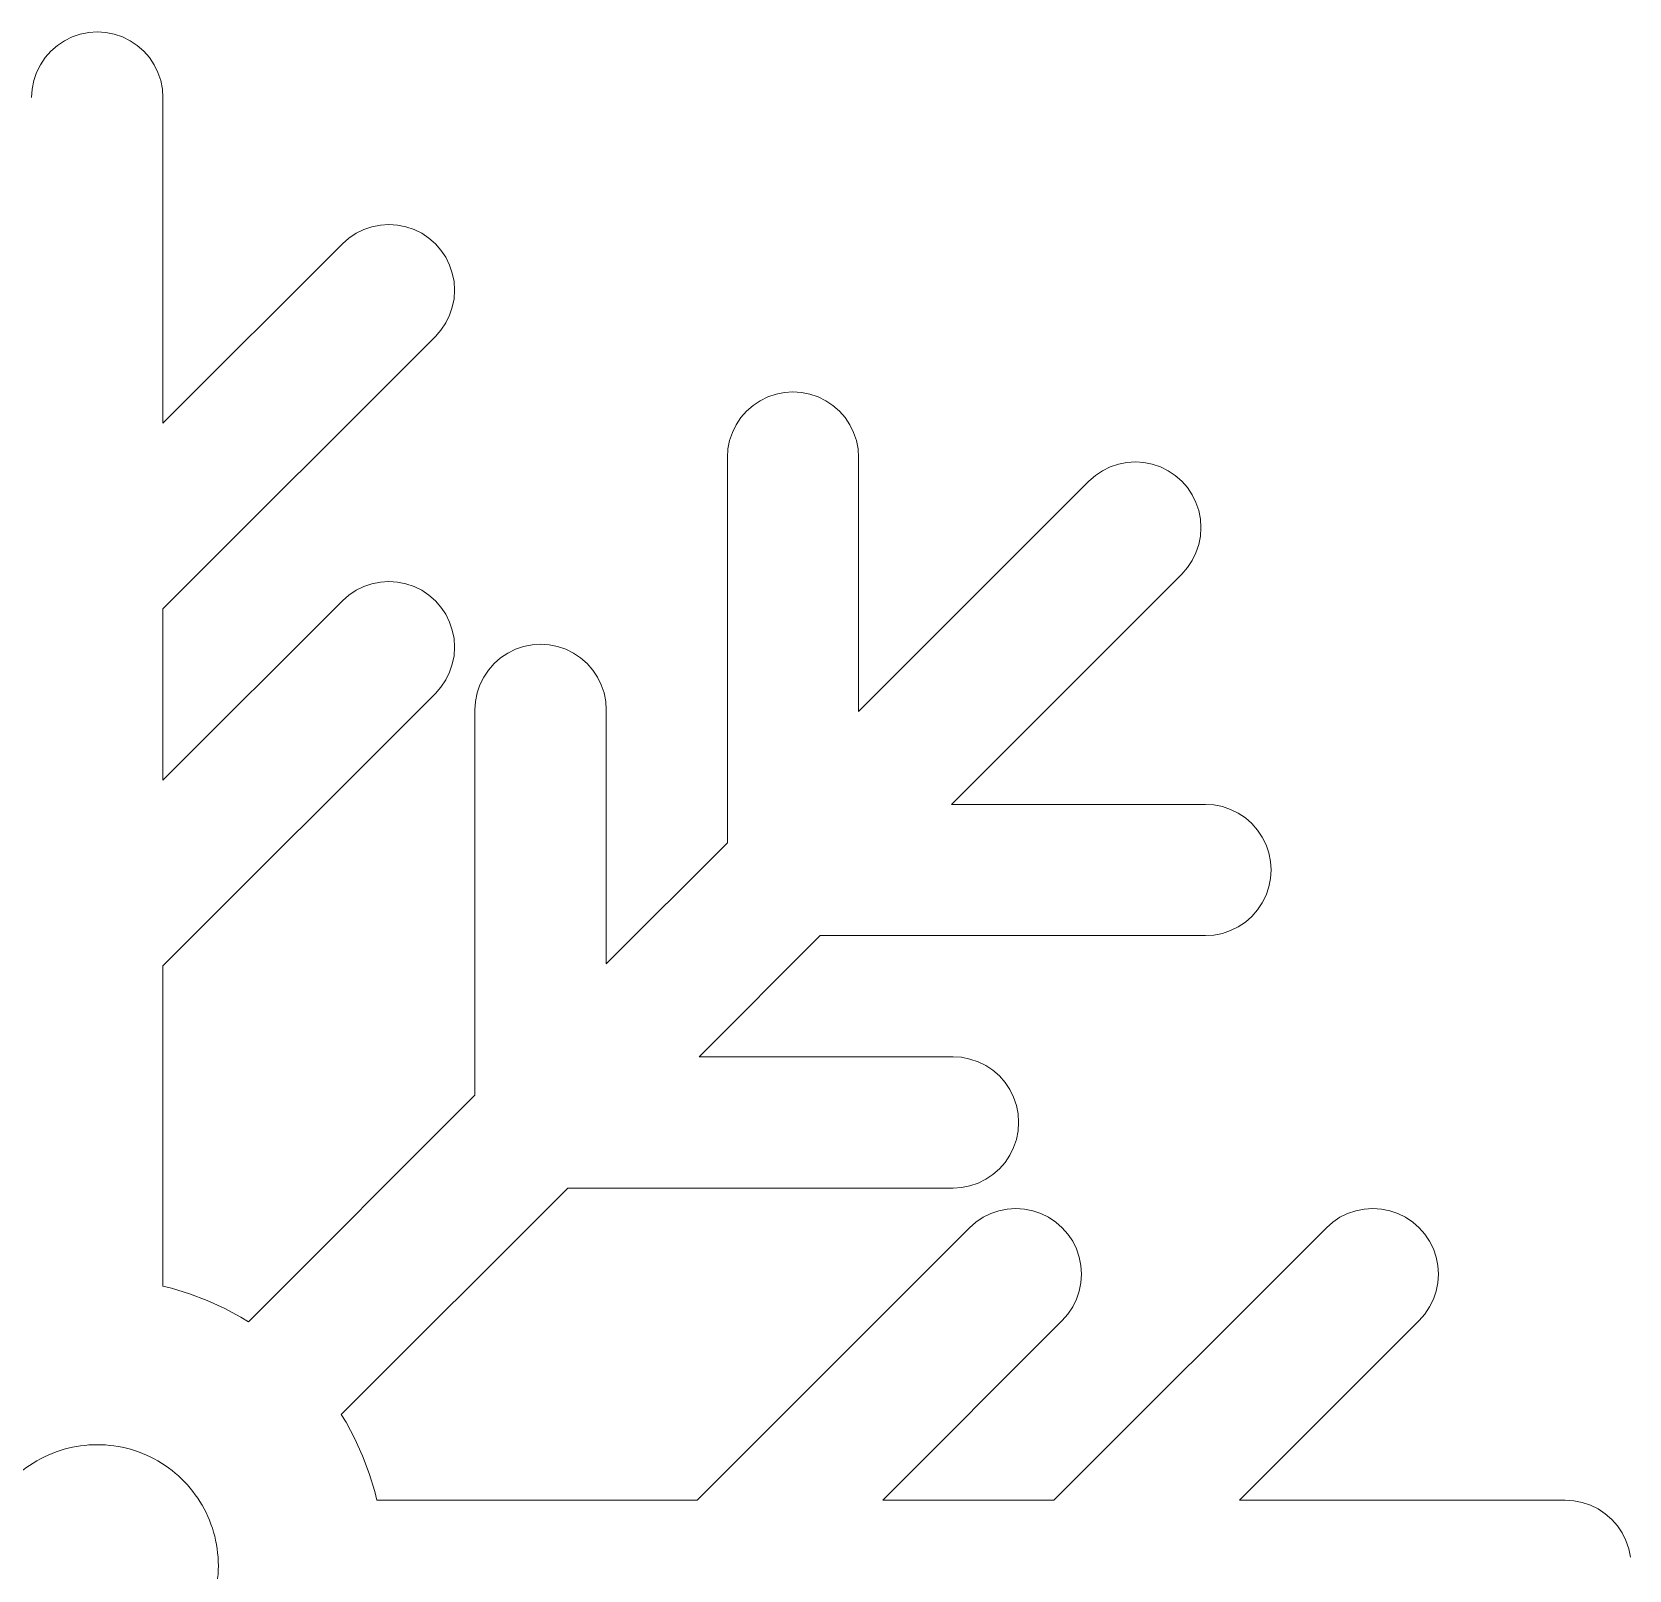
# Model space of a CAD drawing. Header units: centimetres. Extents: x -75 to 51, y -4 to 64.
# Drawn here: x -27.11 to -15.19, y 8.14 to 19.62 of the extents above; entities that cross this region are included whole.
import ezdxf

# ---------------------------------------------------------------- set-up
doc = ezdxf.new("R2010")
doc.units = ezdxf.units.CM
doc.header["$MEASUREMENT"] = 0
doc.layers.add('layer 1', color=7, linetype='Continuous')

msp = doc.modelspace()

# ---------------------------------------------------------------- linework, layer by layer
at = {"layer": 'layer 1', "color": 1, "lineweight": 20}
for points in [[(-26.86298, 19.54948), (-26.86298, 19.54948), (-26.91624, 19.51391), (-26.91624, 19.51391)], [(-26.80553, 19.57782), (-26.80553, 19.57782), (-26.86298, 19.54948), (-26.86298, 19.54948)], [(-26.74487, 19.59843), (-26.74487, 19.59843), (-26.80553, 19.57782), (-26.80553, 19.57782)], [(-26.68204, 19.61091), (-26.68204, 19.61091), (-26.74487, 19.59843), (-26.74487, 19.59843)], [(-26.61812, 19.61511), (-26.61812, 19.61511), (-26.68204, 19.61092), (-26.68204, 19.61092)], [(-26.5542, 19.61091), (-26.5542, 19.61091), (-26.61812, 19.61511), (-26.61812, 19.61511)], [(-26.49137, 19.59843), (-26.49137, 19.59843), (-26.5542, 19.61091), (-26.5542, 19.61091)], [(-26.43071, 19.57782), (-26.43071, 19.57782), (-26.49137, 19.59843), (-26.49137, 19.59843)], [(-26.37326, 19.54948), (-26.37326, 19.54948), (-26.43071, 19.57782), (-26.43071, 19.57782)], [(-26.32, 19.51391), (-26.32, 19.51391), (-26.37326, 19.54948), (-26.37326, 19.54948)], [(-27.00664, 19.42349), (-27.00664, 19.42349), (-27.04223, 19.37025), (-27.04223, 19.37025)], [(-26.9644, 19.47167), (-26.9644, 19.47167), (-27.00664, 19.42349), (-27.00664, 19.42349)], [(-26.91624, 19.51391), (-26.91624, 19.51391), (-26.9644, 19.47167), (-26.9644, 19.47167)], [(-26.27184, 19.47167), (-26.27184, 19.47167), (-26.32, 19.51391), (-26.32, 19.51391)], [(-26.2296, 19.42349), (-26.2296, 19.42349), (-26.27184, 19.47167), (-26.27184, 19.47167)], [(-26.19401, 19.37025), (-26.19401, 19.37025), (-26.2296, 19.42349), (-26.2296, 19.42349)], [(-27.07056, 19.31279), (-27.07056, 19.31279), (-27.09115, 19.25213), (-27.09115, 19.25213)], [(-27.04223, 19.37025), (-27.04223, 19.37025), (-27.07056, 19.31279), (-27.07056, 19.31279)], [(-26.16568, 19.31279), (-26.16568, 19.31279), (-26.19401, 19.37025), (-26.19401, 19.37025)], [(-26.14509, 19.25213), (-26.14509, 19.25213), (-26.16568, 19.31279), (-26.16568, 19.31279)], [(-27.10365, 19.18928), (-27.10365, 19.18928), (-27.10784, 19.12537), (-27.10784, 19.12537)], [(-27.09115, 19.25213), (-27.09115, 19.25213), (-27.10365, 19.18928), (-27.10365, 19.18928)], [(-26.13259, 19.18928), (-26.13259, 19.18928), (-26.14509, 19.25213), (-26.14509, 19.25213)], [(-26.1284, 19.12537), (-26.1284, 19.12537), (-26.13259, 19.18928), (-26.13259, 19.18928)], [(-26.1284, 16.69597), (-26.1284, 16.69597), (-26.1284, 19.12537), (-26.1284, 19.12537)], [(-24.68753, 18.11325), (-24.68753, 18.11325), (-24.7408, 18.07765), (-24.7408, 18.07765)], [(-24.63009, 18.14155), (-24.63009, 18.14155), (-24.68753, 18.11325), (-24.68753, 18.11325)], [(-24.56942, 18.16216), (-24.56942, 18.16216), (-24.63009, 18.14155), (-24.63009, 18.14155)], [(-24.5066, 18.17464), (-24.5066, 18.17464), (-24.56942, 18.16216), (-24.56942, 18.16216)], [(-24.44268, 18.17884), (-24.44268, 18.17884), (-24.5066, 18.17466), (-24.5066, 18.17466)], [(-24.37875, 18.17464), (-24.37875, 18.17464), (-24.44268, 18.17884), (-24.44268, 18.17884)], [(-24.31592, 18.16216), (-24.31592, 18.16216), (-24.37875, 18.17464), (-24.37875, 18.17464)], [(-24.25526, 18.14155), (-24.25526, 18.14155), (-24.31592, 18.16216), (-24.31592, 18.16216)], [(-24.19781, 18.11325), (-24.19781, 18.11325), (-24.25526, 18.14155), (-24.25526, 18.14155)], [(-24.14455, 18.07765), (-24.14455, 18.07765), (-24.19781, 18.11325), (-24.19781, 18.11325)], [(-24.78896, 18.03541), (-24.78896, 18.03541), (-26.1284, 16.69597), (-26.1284, 16.69597)], [(-24.7408, 18.07765), (-24.7408, 18.07765), (-24.78896, 18.03541), (-24.78896, 18.03541)], [(-24.09639, 18.03541), (-24.09639, 18.03541), (-24.14455, 18.07765), (-24.14455, 18.07765)], [(-24.05415, 17.98725), (-24.05415, 17.98725), (-24.09639, 18.03541), (-24.09639, 18.03541)], [(-24.01856, 17.93398), (-24.01856, 17.93398), (-24.05415, 17.98725), (-24.05415, 17.98725)], [(-23.99023, 17.87652), (-23.99023, 17.87652), (-24.01856, 17.93398), (-24.01856, 17.93398)], [(-23.96964, 17.81586), (-23.96964, 17.81586), (-23.99023, 17.87652), (-23.99023, 17.87652)], [(-23.95714, 17.75306), (-23.95714, 17.75306), (-23.96964, 17.81586), (-23.96964, 17.81586)], [(-23.95295, 17.68911), (-23.95295, 17.68911), (-23.95714, 17.75306), (-23.95714, 17.75306)], [(-23.95714, 17.62522), (-23.95714, 17.62522), (-23.95295, 17.68911), (-23.95295, 17.68911)], [(-23.99023, 17.50171), (-23.99023, 17.50171), (-23.96964, 17.56237), (-23.96964, 17.56237)], [(-23.96964, 17.56237), (-23.96964, 17.56237), (-23.95714, 17.62522), (-23.95714, 17.62522)], [(-24.05415, 17.39099), (-24.05415, 17.39099), (-24.01856, 17.44425), (-24.01856, 17.44425)], [(-24.01856, 17.44425), (-24.01856, 17.44425), (-23.99023, 17.50171), (-23.99023, 17.50171)], [(-26.1284, 15.31082), (-26.1284, 15.31082), (-24.09639, 17.34283), (-24.09639, 17.34283)], [(-24.09639, 17.34283), (-24.09639, 17.34283), (-24.05415, 17.39099), (-24.05415, 17.39099)], [(-21.49207, 16.92601), (-21.49207, 16.92601), (-21.55491, 16.91352), (-21.55491, 16.91352)], [(-21.42816, 16.9302), (-21.42816, 16.9302), (-21.49207, 16.92601), (-21.49207, 16.92601)], [(-21.36422, 16.92601), (-21.36422, 16.92601), (-21.42816, 16.9302), (-21.42816, 16.9302)], [(-21.30142, 16.91352), (-21.30142, 16.91352), (-21.36422, 16.92601), (-21.36422, 16.92601)], [(-21.72628, 16.82898), (-21.72628, 16.82898), (-21.77445, 16.78674), (-21.77445, 16.78674)], [(-21.67302, 16.86459), (-21.67302, 16.86459), (-21.72628, 16.82898), (-21.72628, 16.82898)], [(-21.61557, 16.89293), (-21.61557, 16.89293), (-21.67302, 16.86459), (-21.67302, 16.86459)], [(-21.55491, 16.91352), (-21.55491, 16.91352), (-21.61557, 16.89293), (-21.61557, 16.89293)], [(-21.24075, 16.89293), (-21.24075, 16.89293), (-21.30142, 16.91352), (-21.30142, 16.91352)], [(-21.1833, 16.86459), (-21.1833, 16.86459), (-21.24075, 16.89293), (-21.24075, 16.89293)], [(-21.13005, 16.82898), (-21.13005, 16.82898), (-21.1833, 16.86459), (-21.1833, 16.86459)], [(-21.08187, 16.78674), (-21.08187, 16.78674), (-21.13005, 16.82898), (-21.13005, 16.82898)], [(-21.85226, 16.68534), (-21.85226, 16.68534), (-21.8806, 16.62789), (-21.8806, 16.62789)], [(-21.8167, 16.7386), (-21.8167, 16.7386), (-21.85226, 16.68534), (-21.85226, 16.68534)], [(-21.77445, 16.78674), (-21.77445, 16.78674), (-21.8167, 16.7386), (-21.8167, 16.7386)], [(-21.03963, 16.7386), (-21.03963, 16.7386), (-21.08187, 16.78674), (-21.08187, 16.78674)], [(-21.00403, 16.68534), (-21.00403, 16.68534), (-21.03963, 16.7386), (-21.03963, 16.7386)], [(-20.97572, 16.62789), (-20.97572, 16.62789), (-21.00403, 16.68534), (-21.00403, 16.68534)], [(-21.90121, 16.56724), (-21.90121, 16.56724), (-21.91369, 16.50439), (-21.91369, 16.50439)], [(-21.8806, 16.62789), (-21.8806, 16.62789), (-21.90121, 16.56724), (-21.90121, 16.56724)], [(-20.95512, 16.56724), (-20.95512, 16.56724), (-20.97572, 16.62789), (-20.97572, 16.62789)], [(-20.94263, 16.50439), (-20.94263, 16.50439), (-20.95512, 16.56724), (-20.95512, 16.56724)], [(-21.91369, 16.50439), (-21.91369, 16.50439), (-21.91788, 16.44049), (-21.91788, 16.44049)], [(-20.93844, 16.44049), (-20.93844, 16.44049), (-20.94263, 16.50439), (-20.94263, 16.50439)], [(-21.91788, 16.44049), (-21.91788, 16.44049), (-21.91788, 13.5668), (-21.91788, 13.5668)], [(-20.93844, 14.54624), (-20.93844, 14.54624), (-20.93844, 16.44049), (-20.93844, 16.44049)], [(-19.11915, 16.3419), (-19.11915, 16.3419), (-19.17244, 16.3063), (-19.17244, 16.3063)], [(-19.0617, 16.37024), (-19.0617, 16.37024), (-19.11915, 16.3419), (-19.11915, 16.3419)], [(-19.00104, 16.39081), (-19.00104, 16.39081), (-19.0617, 16.37024), (-19.0617, 16.37024)], [(-18.93823, 16.40332), (-18.93823, 16.40332), (-19.00104, 16.39081), (-19.00104, 16.39081)], [(-18.87429, 16.40751), (-18.87429, 16.40751), (-18.93823, 16.40332), (-18.93823, 16.40332)], [(-18.81038, 16.40332), (-18.81038, 16.40332), (-18.87429, 16.40751), (-18.87429, 16.40751)], [(-18.74754, 16.39081), (-18.74754, 16.39081), (-18.81038, 16.40332), (-18.81038, 16.40332)], [(-18.68688, 16.37024), (-18.68688, 16.37024), (-18.74754, 16.39081), (-18.74754, 16.39081)], [(-18.62943, 16.3419), (-18.62943, 16.3419), (-18.68688, 16.37024), (-18.68688, 16.37024)], [(-18.57617, 16.3063), (-18.57617, 16.3063), (-18.62943, 16.3419), (-18.62943, 16.3419)], [(-19.22059, 16.26405), (-19.22059, 16.26405), (-20.93844, 14.54624), (-20.93844, 14.54624)], [(-19.17244, 16.3063), (-19.17244, 16.3063), (-19.22059, 16.26405), (-19.22059, 16.26405)], [(-18.52803, 16.26405), (-18.52803, 16.26405), (-18.57617, 16.3063), (-18.57617, 16.3063)], [(-18.48579, 16.21592), (-18.48579, 16.21592), (-18.52803, 16.26405), (-18.52803, 16.26405)], [(-18.45019, 16.16266), (-18.45019, 16.16266), (-18.48579, 16.21592), (-18.48579, 16.21592)], [(-18.42185, 16.10521), (-18.42185, 16.10521), (-18.45019, 16.16266), (-18.45019, 16.16266)], [(-18.40128, 16.04455), (-18.40128, 16.04455), (-18.42185, 16.10521), (-18.42185, 16.10521)], [(-18.38876, 15.9817), (-18.38876, 15.9817), (-18.40128, 16.04455), (-18.40128, 16.04455)], [(-18.38457, 15.91779), (-18.38457, 15.91779), (-18.38876, 15.9817), (-18.38876, 15.9817)], [(-18.40128, 15.79104), (-18.40128, 15.79104), (-18.38876, 15.85385), (-18.38876, 15.85385)], [(-18.38876, 15.85385), (-18.38876, 15.85385), (-18.38457, 15.91779), (-18.38457, 15.91779)], [(-18.45019, 15.67294), (-18.45019, 15.67294), (-18.42185, 15.73039), (-18.42185, 15.73039)], [(-18.42185, 15.73039), (-18.42185, 15.73039), (-18.40128, 15.79104), (-18.40128, 15.79104)], [(-18.52803, 15.5715), (-18.52803, 15.5715), (-18.48579, 15.61964), (-18.48579, 15.61964)], [(-18.48579, 15.61964), (-18.48579, 15.61964), (-18.45019, 15.67294), (-18.45019, 15.67294)], [(-24.56942, 15.49929), (-24.56942, 15.49929), (-24.63009, 15.47871), (-24.63009, 15.47871)], [(-24.5066, 15.51179), (-24.5066, 15.51179), (-24.56942, 15.49929), (-24.56942, 15.49929)], [(-24.44268, 15.51598), (-24.44268, 15.51598), (-24.5066, 15.51179), (-24.5066, 15.51179)], [(-24.37875, 15.51179), (-24.37875, 15.51179), (-24.44268, 15.51598), (-24.44268, 15.51598)], [(-24.31592, 15.49929), (-24.31592, 15.49929), (-24.37875, 15.51179), (-24.37875, 15.51179)], [(-24.25526, 15.47871), (-24.25526, 15.47871), (-24.31592, 15.49929), (-24.31592, 15.49929)], [(-20.24585, 13.85364), (-20.24585, 13.85364), (-18.52803, 15.5715), (-18.52803, 15.5715)], [(-24.78896, 15.37256), (-24.78896, 15.37256), (-26.1284, 14.0331), (-26.1284, 14.0331)], [(-24.7408, 15.4148), (-24.7408, 15.4148), (-24.78896, 15.37256), (-24.78896, 15.37256)], [(-24.68753, 15.45039), (-24.68753, 15.45039), (-24.7408, 15.4148), (-24.7408, 15.4148)], [(-24.63009, 15.47871), (-24.63009, 15.47871), (-24.68753, 15.45039), (-24.68753, 15.45039)], [(-24.19781, 15.45039), (-24.19781, 15.45039), (-24.25526, 15.47871), (-24.25526, 15.47871)], [(-24.14455, 15.4148), (-24.14455, 15.4148), (-24.19781, 15.45039), (-24.19781, 15.45039)], [(-24.09639, 15.37256), (-24.09639, 15.37256), (-24.14455, 15.4148), (-24.14455, 15.4148)], [(-24.05415, 15.32438), (-24.05415, 15.32438), (-24.09639, 15.37256), (-24.09639, 15.37256)], [(-26.1284, 14.0331), (-26.1284, 14.0331), (-26.1284, 15.31082), (-26.1284, 15.31082)], [(-24.01856, 15.27112), (-24.01856, 15.27112), (-24.05415, 15.32438), (-24.05415, 15.32438)], [(-23.99023, 15.21368), (-23.99023, 15.21368), (-24.01856, 15.27112), (-24.01856, 15.27112)], [(-23.96964, 15.15299), (-23.96964, 15.15299), (-23.99023, 15.21368), (-23.99023, 15.21368)], [(-23.95714, 15.09019), (-23.95714, 15.09019), (-23.96964, 15.15299), (-23.96964, 15.15299)], [(-23.95295, 15.02627), (-23.95295, 15.02627), (-23.95714, 15.09019), (-23.95714, 15.09019)], [(-23.95714, 14.96235), (-23.95714, 14.96235), (-23.95295, 15.02627), (-23.95295, 15.02627)], [(-23.43783, 15.03058), (-23.43783, 15.03058), (-23.49849, 15.01001), (-23.49849, 15.01001)], [(-23.37502, 15.04309), (-23.37502, 15.04309), (-23.43783, 15.03058), (-23.43783, 15.03058)], [(-23.31108, 15.04726), (-23.31108, 15.04726), (-23.37502, 15.04309), (-23.37502, 15.04309)], [(-23.24718, 15.04309), (-23.24718, 15.04309), (-23.31108, 15.04726), (-23.31108, 15.04726)], [(-23.18434, 15.03058), (-23.18434, 15.03058), (-23.24718, 15.04309), (-23.24718, 15.04309)], [(-23.12367, 15.01001), (-23.12367, 15.01001), (-23.18434, 15.03058), (-23.18434, 15.03058)], [(-23.99023, 14.83885), (-23.99023, 14.83885), (-23.96964, 14.89951), (-23.96964, 14.89951)], [(-23.96964, 14.89951), (-23.96964, 14.89951), (-23.95714, 14.96235), (-23.95714, 14.96235)], [(-23.65737, 14.90382), (-23.65737, 14.90382), (-23.69961, 14.85568), (-23.69961, 14.85568)], [(-23.60921, 14.94606), (-23.60921, 14.94606), (-23.65737, 14.90382), (-23.65737, 14.90382)], [(-23.55594, 14.98167), (-23.55594, 14.98167), (-23.60921, 14.94606), (-23.60921, 14.94606)], [(-23.49849, 15.01001), (-23.49849, 15.01001), (-23.55594, 14.98167), (-23.55594, 14.98167)], [(-23.06622, 14.98167), (-23.06622, 14.98167), (-23.12367, 15.01001), (-23.12367, 15.01001)], [(-23.01296, 14.94606), (-23.01296, 14.94606), (-23.06622, 14.98167), (-23.06622, 14.98167)], [(-22.96479, 14.90382), (-22.96479, 14.90382), (-23.01296, 14.94606), (-23.01296, 14.94606)], [(-22.92258, 14.85568), (-22.92258, 14.85568), (-22.96479, 14.90382), (-22.96479, 14.90382)], [(-24.05415, 14.72815), (-24.05415, 14.72815), (-24.01856, 14.7814), (-24.01856, 14.7814)], [(-24.01856, 14.7814), (-24.01856, 14.7814), (-23.99023, 14.83885), (-23.99023, 14.83885)], [(-23.7352, 14.80238), (-23.7352, 14.80238), (-23.76354, 14.74494), (-23.76354, 14.74494)], [(-23.69961, 14.85568), (-23.69961, 14.85568), (-23.7352, 14.80238), (-23.7352, 14.80238)], [(-22.88698, 14.80238), (-22.88698, 14.80238), (-22.92258, 14.85568), (-22.92258, 14.85568)], [(-22.85864, 14.74494), (-22.85864, 14.74494), (-22.88698, 14.80238), (-22.88698, 14.80238)], [(-26.1284, 12.64794), (-26.1284, 12.64794), (-24.09639, 14.67996), (-24.09639, 14.67996)], [(-24.09639, 14.67996), (-24.09639, 14.67996), (-24.05415, 14.72815), (-24.05415, 14.72815)], [(-23.78412, 14.68432), (-23.78412, 14.68432), (-23.79662, 14.62147), (-23.79662, 14.62147)], [(-23.76354, 14.74494), (-23.76354, 14.74494), (-23.78412, 14.68432), (-23.78412, 14.68432)], [(-22.83804, 14.68432), (-22.83804, 14.68432), (-22.85864, 14.74494), (-22.85864, 14.74494)], [(-22.82556, 14.62147), (-22.82556, 14.62147), (-22.83804, 14.68432), (-22.83804, 14.68432)], [(-23.79662, 14.62147), (-23.79662, 14.62147), (-23.80081, 14.55756), (-23.80081, 14.55756)], [(-23.80081, 14.55756), (-23.80081, 14.55756), (-23.80081, 11.68384), (-23.80081, 11.68384)], [(-22.82136, 14.55756), (-22.82136, 14.55756), (-22.82556, 14.62147), (-22.82556, 14.62147)], [(-22.82136, 12.66328), (-22.82136, 12.66328), (-22.82136, 14.55756), (-22.82136, 14.55756)], [(-18.3516, 13.85364), (-18.3516, 13.85364), (-20.24585, 13.85364), (-20.24585, 13.85364)], [(-18.28769, 13.84946), (-18.28769, 13.84946), (-18.3516, 13.85364), (-18.3516, 13.85364)], [(-18.22486, 13.83697), (-18.22486, 13.83697), (-18.28769, 13.84946), (-18.28769, 13.84946)], [(-18.16419, 13.81636), (-18.16419, 13.81636), (-18.22486, 13.83697), (-18.22486, 13.83697)], [(-18.10674, 13.78805), (-18.10674, 13.78805), (-18.16419, 13.81636), (-18.16419, 13.81636)], [(-18.05349, 13.75245), (-18.05349, 13.75245), (-18.10674, 13.78805), (-18.10674, 13.78805)], [(-18.00534, 13.71021), (-18.00534, 13.71021), (-18.05349, 13.75245), (-18.05349, 13.75245)], [(-17.9631, 13.66205), (-17.9631, 13.66205), (-18.00534, 13.71021), (-18.00534, 13.71021)], [(-17.9275, 13.60879), (-17.9275, 13.60879), (-17.9631, 13.66205), (-17.9631, 13.66205)], [(-17.89916, 13.55132), (-17.89916, 13.55132), (-17.9275, 13.60879), (-17.9275, 13.60879)], [(-21.91788, 13.5668), (-21.91788, 13.5668), (-22.82136, 12.66328), (-22.82136, 12.66328)], [(-17.87856, 13.49066), (-17.87856, 13.49066), (-17.89916, 13.55132), (-17.89916, 13.55132)], [(-17.86607, 13.42786), (-17.86607, 13.42786), (-17.87856, 13.49066), (-17.87856, 13.49066)], [(-17.86188, 13.36393), (-17.86188, 13.36393), (-17.86607, 13.42786), (-17.86607, 13.42786)], [(-17.86607, 13.30002), (-17.86607, 13.30002), (-17.86188, 13.36393), (-17.86188, 13.36393)], [(-17.89916, 13.17652), (-17.89916, 13.17652), (-17.87856, 13.23718), (-17.87856, 13.23718)], [(-17.87856, 13.23718), (-17.87856, 13.23718), (-17.86607, 13.30002), (-17.86607, 13.30002)], [(-17.9631, 13.06581), (-17.9631, 13.06581), (-17.9275, 13.11906), (-17.9275, 13.11906)], [(-17.9275, 13.11906), (-17.9275, 13.11906), (-17.89916, 13.17652), (-17.89916, 13.17652)], [(-18.05349, 12.9754), (-18.05349, 12.9754), (-18.00534, 13.01763), (-18.00534, 13.01763)], [(-18.00534, 13.01763), (-18.00534, 13.01763), (-17.9631, 13.06581), (-17.9631, 13.06581)], [(-22.1288, 11.97072), (-22.1288, 11.97072), (-21.22529, 12.8742), (-21.22529, 12.8742)], [(-21.22529, 12.8742), (-21.22529, 12.8742), (-18.3516, 12.8742), (-18.3516, 12.8742)], [(-18.3516, 12.8742), (-18.3516, 12.8742), (-18.28769, 12.87838), (-18.28769, 12.87838)], [(-18.28769, 12.8784), (-18.28769, 12.8784), (-18.22486, 12.89088), (-18.22486, 12.89088)], [(-18.22486, 12.89088), (-18.22486, 12.89088), (-18.16419, 12.91149), (-18.16419, 12.91149)], [(-18.16419, 12.91149), (-18.16419, 12.91149), (-18.10674, 12.93982), (-18.10674, 12.93982)], [(-18.10674, 12.93982), (-18.10674, 12.93982), (-18.05349, 12.9754), (-18.05349, 12.9754)], [(-26.1284, 10.25861), (-26.1284, 10.25861), (-26.1284, 12.64794), (-26.1284, 12.64794)], [(-20.23452, 11.97072), (-20.23452, 11.97072), (-22.1288, 11.97072), (-22.1288, 11.97072)], [(-20.17061, 11.96654), (-20.17061, 11.96654), (-20.23452, 11.97069), (-20.23452, 11.97069)], [(-20.10778, 11.95404), (-20.10778, 11.95404), (-20.17061, 11.96654), (-20.17061, 11.96654)], [(-20.04714, 11.93344), (-20.04714, 11.93344), (-20.10778, 11.95404), (-20.10778, 11.95404)], [(-19.9897, 11.9051), (-19.9897, 11.9051), (-20.04714, 11.93344), (-20.04714, 11.93344)], [(-19.93641, 11.86951), (-19.93641, 11.86951), (-19.9897, 11.9051), (-19.9897, 11.9051)], [(-19.88826, 11.82729), (-19.88826, 11.82729), (-19.93641, 11.86951), (-19.93641, 11.86951)], [(-19.84602, 11.77913), (-19.84602, 11.77913), (-19.88826, 11.82729), (-19.88826, 11.82729)], [(-23.80081, 11.68384), (-23.80081, 11.68384), (-25.49034, 9.99431), (-25.49034, 9.99431)], [(-19.81042, 11.72587), (-19.81042, 11.72587), (-19.84602, 11.77913), (-19.84602, 11.77913)], [(-19.78208, 11.66843), (-19.78208, 11.66843), (-19.81042, 11.72587), (-19.81042, 11.72587)], [(-19.76151, 11.60774), (-19.76151, 11.60774), (-19.78208, 11.66843), (-19.78208, 11.66843)], [(-19.749, 11.54492), (-19.749, 11.54492), (-19.76151, 11.60774), (-19.76151, 11.60774)], [(-19.74483, 11.48099), (-19.74483, 11.48099), (-19.749, 11.54492), (-19.749, 11.54492)], [(-19.749, 11.41707), (-19.749, 11.41707), (-19.74483, 11.48099), (-19.74483, 11.48099)], [(-19.78208, 11.29358), (-19.78208, 11.29358), (-19.76151, 11.35426), (-19.76151, 11.35426)], [(-19.76151, 11.35426), (-19.76151, 11.35426), (-19.749, 11.41707), (-19.749, 11.41707)], [(-19.84602, 11.18287), (-19.84602, 11.18287), (-19.81042, 11.23614), (-19.81042, 11.23614)], [(-19.81042, 11.23614), (-19.81042, 11.23614), (-19.78208, 11.29358), (-19.78208, 11.29358)], [(-19.9897, 11.05688), (-19.9897, 11.05688), (-19.93641, 11.09248), (-19.93641, 11.09248)], [(-19.93641, 11.09248), (-19.93641, 11.09248), (-19.88826, 11.13471), (-19.88826, 11.13471)], [(-19.88826, 11.13471), (-19.88826, 11.13471), (-19.84602, 11.18287), (-19.84602, 11.18287)], [(-24.79777, 9.30175), (-24.79777, 9.30175), (-23.10825, 10.99128), (-23.10825, 10.99128)], [(-23.10825, 10.99128), (-23.10825, 10.99128), (-20.23452, 10.99128), (-20.23452, 10.99128)], [(-20.23452, 10.99128), (-20.23452, 10.99128), (-20.17061, 10.99543), (-20.17061, 10.99543)], [(-20.17061, 10.99546), (-20.17061, 10.99546), (-20.10778, 11.00796), (-20.10778, 11.00796)], [(-20.10778, 11.00796), (-20.10778, 11.00796), (-20.04714, 11.02855), (-20.04714, 11.02855)], [(-20.04714, 11.02855), (-20.04714, 11.02855), (-19.9897, 11.05688), (-19.9897, 11.05688)], [(-20.06395, 10.73794), (-20.06395, 10.73794), (-20.11212, 10.6957), (-20.11212, 10.6957)], [(-20.01069, 10.77353), (-20.01069, 10.77353), (-20.06395, 10.73794), (-20.06395, 10.73794)], [(-19.95324, 10.80185), (-19.95324, 10.80185), (-20.01069, 10.77353), (-20.01069, 10.77353)], [(-19.89258, 10.82245), (-19.89258, 10.82245), (-19.95324, 10.80185), (-19.95324, 10.80185)], [(-19.82974, 10.83495), (-19.82974, 10.83495), (-19.89258, 10.82245), (-19.89258, 10.82245)], [(-19.76583, 10.83914), (-19.76583, 10.83914), (-19.82974, 10.8349), (-19.82974, 10.8349)], [(-19.70189, 10.83495), (-19.70189, 10.83495), (-19.76583, 10.83917), (-19.76583, 10.83917)], [(-19.63908, 10.82245), (-19.63908, 10.82245), (-19.70189, 10.83495), (-19.70189, 10.83495)], [(-19.57842, 10.80185), (-19.57842, 10.80185), (-19.63908, 10.82245), (-19.63908, 10.82245)], [(-19.52097, 10.77353), (-19.52097, 10.77353), (-19.57842, 10.80185), (-19.57842, 10.80185)], [(-19.46771, 10.73794), (-19.46771, 10.73794), (-19.52097, 10.77353), (-19.52097, 10.77353)], [(-19.41954, 10.6957), (-19.41954, 10.6957), (-19.46771, 10.73794), (-19.46771, 10.73794)], [(-17.40108, 10.73794), (-17.40108, 10.73794), (-17.44926, 10.6957), (-17.44926, 10.6957)], [(-17.34783, 10.77353), (-17.34783, 10.77353), (-17.40108, 10.73794), (-17.40108, 10.73794)], [(-17.29037, 10.80185), (-17.29037, 10.80185), (-17.34783, 10.77353), (-17.34783, 10.77353)], [(-17.22971, 10.82245), (-17.22971, 10.82245), (-17.29037, 10.80185), (-17.29037, 10.80185)], [(-17.16687, 10.83495), (-17.16687, 10.83495), (-17.22971, 10.82245), (-17.22971, 10.82245)], [(-17.10296, 10.83914), (-17.10296, 10.83914), (-17.16687, 10.8349), (-17.16687, 10.8349)], [(-17.03903, 10.83495), (-17.03903, 10.83495), (-17.10296, 10.83917), (-17.10296, 10.83917)], [(-16.97622, 10.82245), (-16.97622, 10.82245), (-17.03903, 10.83495), (-17.03903, 10.83495)], [(-16.91555, 10.80185), (-16.91555, 10.80185), (-16.97622, 10.82245), (-16.97622, 10.82245)], [(-16.8581, 10.77353), (-16.8581, 10.77353), (-16.91555, 10.80185), (-16.91555, 10.80185)], [(-16.80485, 10.73794), (-16.80485, 10.73794), (-16.8581, 10.77353), (-16.8581, 10.77353)], [(-16.75667, 10.6957), (-16.75667, 10.6957), (-16.80485, 10.73794), (-16.80485, 10.73794)], [(-20.11212, 10.6957), (-20.11212, 10.6957), (-22.14413, 8.66369), (-22.14413, 8.66369)], [(-17.44926, 10.6957), (-17.44926, 10.6957), (-19.48127, 8.66369), (-19.48127, 8.66369)], [(-19.3773, 10.64754), (-19.3773, 10.64754), (-19.41954, 10.6957), (-19.41954, 10.6957)], [(-19.3417, 10.59428), (-19.3417, 10.59428), (-19.3773, 10.64754), (-19.3773, 10.64754)], [(-16.71443, 10.64754), (-16.71443, 10.64754), (-16.75667, 10.6957), (-16.75667, 10.6957)], [(-16.67883, 10.59428), (-16.67883, 10.59428), (-16.71443, 10.64754), (-16.71443, 10.64754)], [(-19.31339, 10.53682), (-19.31339, 10.53682), (-19.3417, 10.59428), (-19.3417, 10.59428)], [(-19.29278, 10.47617), (-19.29278, 10.47617), (-19.31339, 10.53682), (-19.31339, 10.53682)], [(-16.65052, 10.53682), (-16.65052, 10.53682), (-16.67883, 10.59428), (-16.67883, 10.59428)], [(-16.62992, 10.47617), (-16.62992, 10.47617), (-16.65052, 10.53682), (-16.65052, 10.53682)], [(-19.2803, 10.41333), (-19.2803, 10.41333), (-19.29278, 10.47617), (-19.29278, 10.47617)], [(-19.27611, 10.3494), (-19.27611, 10.3494), (-19.2803, 10.41333), (-19.2803, 10.41333)], [(-16.61743, 10.41333), (-16.61743, 10.41333), (-16.62992, 10.47617), (-16.62992, 10.47617)], [(-16.61324, 10.3494), (-16.61324, 10.3494), (-16.61743, 10.41333), (-16.61743, 10.41333)], [(-26.06359, 10.2435), (-26.06359, 10.2435), (-26.1284, 10.25861), (-26.1284, 10.25861)], [(-19.29278, 10.22267), (-19.29278, 10.22267), (-19.2803, 10.28549), (-19.2803, 10.28549)], [(-19.2803, 10.28549), (-19.2803, 10.28549), (-19.27611, 10.3494), (-19.27611, 10.3494)], [(-16.62992, 10.22267), (-16.62992, 10.22267), (-16.61743, 10.28549), (-16.61743, 10.28549)], [(-16.61743, 10.28549), (-16.61743, 10.28549), (-16.61325, 10.3494), (-16.61325, 10.3494)], [(-25.92943, 10.20279), (-25.92943, 10.20279), (-26.06359, 10.2435), (-26.06359, 10.2435)], [(-25.79821, 10.15342), (-25.79821, 10.15342), (-25.92943, 10.20279), (-25.92943, 10.20279)], [(-25.6705, 10.09555), (-25.6705, 10.09555), (-25.79821, 10.15342), (-25.79821, 10.15342)], [(-19.3417, 10.10455), (-19.3417, 10.10455), (-19.31339, 10.16201), (-19.31339, 10.16201)], [(-19.31339, 10.16201), (-19.31339, 10.16201), (-19.29278, 10.22267), (-19.29278, 10.22267)], [(-16.67883, 10.10455), (-16.67883, 10.10455), (-16.65052, 10.16201), (-16.65052, 10.16201)], [(-16.65052, 10.16201), (-16.65052, 10.16201), (-16.62992, 10.22267), (-16.62992, 10.22267)], [(-25.54685, 10.02944), (-25.54685, 10.02944), (-25.6705, 10.09555), (-25.6705, 10.09555)], [(-25.49034, 9.99431), (-25.49034, 9.99431), (-25.54685, 10.02944), (-25.54685, 10.02944)], [(-19.41954, 10.00312), (-19.41954, 10.00312), (-19.3773, 10.05129), (-19.3773, 10.05129)], [(-19.3773, 10.05129), (-19.3773, 10.05129), (-19.3417, 10.10455), (-19.3417, 10.10455)], [(-16.75667, 10.00312), (-16.75667, 10.00312), (-16.71443, 10.05129), (-16.71443, 10.05129)], [(-16.71443, 10.05129), (-16.71443, 10.05129), (-16.67883, 10.10455), (-16.67883, 10.10455)], [(-20.75899, 8.66369), (-20.75899, 8.66369), (-19.41954, 10.00312), (-19.41954, 10.00312)], [(-18.09612, 8.66369), (-18.09612, 8.66369), (-16.75667, 10.00312), (-16.75667, 10.00312)], [(-24.76264, 9.24523), (-24.76264, 9.24523), (-24.79777, 9.30175), (-24.79777, 9.30175)], [(-24.69654, 9.12158), (-24.69654, 9.12158), (-24.76264, 9.24523), (-24.76264, 9.24523)], [(-24.63868, 8.99388), (-24.63868, 8.99388), (-24.69654, 9.12158), (-24.69654, 9.12158)], [(-24.58929, 8.86266), (-24.58929, 8.86266), (-24.63868, 8.99388), (-24.63868, 8.99388)], [(-24.54859, 8.72849), (-24.54859, 8.72849), (-24.58929, 8.86266), (-24.58929, 8.86266)], [(-24.53348, 8.66369), (-24.53348, 8.66369), (-24.54859, 8.72849), (-24.54859, 8.72849)], [(-22.14413, 8.66369), (-22.14413, 8.66369), (-24.53348, 8.66369), (-24.53348, 8.66369)], [(-19.48127, 8.66369), (-19.48127, 8.66369), (-20.75899, 8.66369), (-20.75899, 8.66369)], [(-15.6667, 8.66369), (-15.6667, 8.66369), (-18.09612, 8.66369), (-18.09612, 8.66369)], [(-15.60279, 8.6595), (-15.60279, 8.6595), (-15.6667, 8.66372), (-15.6667, 8.66372)], [(-15.53996, 8.647), (-15.53996, 8.647), (-15.60279, 8.6595), (-15.60279, 8.6595)], [(-15.47929, 8.62642), (-15.47929, 8.62642), (-15.53996, 8.647), (-15.53996, 8.647)], [(-15.42184, 8.59807), (-15.42184, 8.59807), (-15.47929, 8.62642), (-15.47929, 8.62642)], [(-15.36858, 8.56249), (-15.36858, 8.56249), (-15.42184, 8.59807), (-15.42184, 8.59807)], [(-15.32041, 8.52025), (-15.32041, 8.52025), (-15.36858, 8.56249), (-15.36858, 8.56249)], [(-15.27816, 8.47209), (-15.27816, 8.47209), (-15.32041, 8.52025), (-15.32041, 8.52025)], [(-15.2426, 8.41882), (-15.2426, 8.41882), (-15.27816, 8.47209), (-15.27816, 8.47209)], [(-15.21425, 8.36138), (-15.21425, 8.36138), (-15.2426, 8.41882), (-15.2426, 8.41882)], [(-15.19366, 8.30073), (-15.19366, 8.30073), (-15.21425, 8.36138), (-15.21425, 8.36138)], [(-15.18117, 8.2379), (-15.18117, 8.2379), (-15.19366, 8.30073), (-15.19366, 8.30073)], [(-25.71519, 8.17397), (-25.71519, 8.17397), (-25.71519, 8.17397), (-25.71519, 8.17397)]]:
    msp.add_open_spline(points, degree=3, dxfattribs=at)
for points in [[(-26.16666, 8.95592), (-26.16666, 8.95592), (-26.19481, 8.9715), (-26.19481, 8.9715), (-26.19481, 8.9715), (-26.19481, 8.9715), (-26.22336, 8.98601), (-26.22336, 8.98601), (-26.22336, 8.98601), (-26.22336, 8.98601), (-26.25229, 8.99945), (-26.25229, 8.99945), (-26.25229, 8.99945), (-26.25229, 8.99945), (-26.28156, 9.01182), (-26.28156, 9.01182), (-26.28156, 9.01182), (-26.28156, 9.01182), (-26.31115, 9.02311), (-26.31115, 9.02311), (-26.31115, 9.02311), (-26.31115, 9.02311), (-26.34103, 9.03333), (-26.34103, 9.03333), (-26.34103, 9.03333), (-26.34103, 9.03333), (-26.37117, 9.04248), (-26.37117, 9.04248), (-26.37117, 9.04248), (-26.37117, 9.04248), (-26.40154, 9.05052), (-26.40154, 9.05052), (-26.40154, 9.05052), (-26.40154, 9.05052), (-26.43211, 9.05749), (-26.43211, 9.05749), (-26.43211, 9.05749), (-26.43211, 9.05749), (-26.46285, 9.0634), (-26.46285, 9.0634), (-26.46285, 9.0634), (-26.46285, 9.0634), (-26.49374, 9.06825), (-26.49374, 9.06825), (-26.49374, 9.06825), (-26.49374, 9.06825), (-26.52474, 9.07202), (-26.52474, 9.07202), (-26.52474, 9.07202), (-26.52474, 9.07202), (-26.55583, 9.07478), (-26.55583, 9.07478), (-26.55583, 9.07478), (-26.55583, 9.07478), (-26.58697, 9.07631), (-26.58697, 9.07631), (-26.58697, 9.07631), (-26.58697, 9.07631), (-26.61814, 9.0769), (-26.61814, 9.0769), (-26.61814, 9.0769), (-26.61814, 9.0769), (-26.64931, 9.07631), (-26.64931, 9.07631), (-26.64931, 9.07631), (-26.64931, 9.07631), (-26.68045, 9.07478), (-26.68045, 9.07478), (-26.68045, 9.07478), (-26.68045, 9.07478), (-26.71154, 9.07202), (-26.71154, 9.07202), (-26.71154, 9.07202), (-26.71154, 9.07202), (-26.74254, 9.06825), (-26.74254, 9.06825), (-26.74254, 9.06825), (-26.74254, 9.06825), (-26.77342, 9.0634), (-26.77342, 9.0634), (-26.77342, 9.0634), (-26.77342, 9.0634), (-26.80416, 9.05749), (-26.80416, 9.05749), (-26.80416, 9.05749), (-26.80416, 9.05749), (-26.83473, 9.05052), (-26.83473, 9.05052), (-26.83473, 9.05052), (-26.83473, 9.05052), (-26.8651, 9.04248), (-26.8651, 9.04248), (-26.8651, 9.04248), (-26.8651, 9.04248), (-26.89524, 9.03333), (-26.89524, 9.03333), (-26.89524, 9.03333), (-26.89524, 9.03333), (-26.92512, 9.02311), (-26.92512, 9.02311), (-26.92512, 9.02311), (-26.92512, 9.02311), (-26.95471, 9.01182), (-26.95471, 9.01182), (-26.95471, 9.01182), (-26.95471, 9.01182), (-26.98398, 8.99945), (-26.98398, 8.99945), (-26.98398, 8.99945), (-26.98398, 8.99945), (-27.01291, 8.98601), (-27.01291, 8.98601), (-27.01291, 8.98601), (-27.01291, 8.98601), (-27.04146, 8.9715), (-27.04146, 8.9715), (-27.04146, 8.9715), (-27.04146, 8.9715), (-27.06961, 8.95592), (-27.06961, 8.95592)], [(-27.06958, 8.95592), (-27.06958, 8.95592), (-27.09716, 8.93933), (-27.09716, 8.93933), (-27.09716, 8.93933), (-27.09716, 8.93933), (-27.12401, 8.92185), (-27.12401, 8.92185), (-27.12401, 8.92185), (-27.12401, 8.92185), (-27.15011, 8.90352), (-27.15011, 8.90352), (-27.15011, 8.90352), (-27.15011, 8.90352), (-27.17546, 8.88436), (-27.17546, 8.88436), (-27.17546, 8.88436), (-27.17546, 8.88436), (-27.20003, 8.86437), (-27.20003, 8.86437), (-27.20003, 8.86437), (-27.20003, 8.86437), (-27.22382, 8.84359), (-27.22382, 8.84359), (-27.22382, 8.84359), (-27.22382, 8.84359), (-27.2468, 8.82207), (-27.2468, 8.82207), (-27.2468, 8.82207), (-27.2468, 8.82207), (-27.26897, 8.79979), (-27.26897, 8.79979), (-27.26897, 8.79979), (-27.26897, 8.79979), (-27.29031, 8.7768), (-27.29031, 8.7768), (-27.29031, 8.7768), (-27.29031, 8.7768), (-27.3108, 8.75314), (-27.3108, 8.75314), (-27.3108, 8.75314), (-27.3108, 8.75314), (-27.33043, 8.72881), (-27.33043, 8.72881), (-27.33043, 8.72881), (-27.33043, 8.72881), (-27.34919, 8.70383), (-27.34919, 8.70383), (-27.34919, 8.70383), (-27.34919, 8.70383), (-27.36706, 8.67824), (-27.36706, 8.67824), (-27.36706, 8.67824), (-27.36706, 8.67824), (-27.38403, 8.65207), (-27.38403, 8.65207), (-27.38403, 8.65207), (-27.38403, 8.65207), (-27.40008, 8.62535), (-27.40008, 8.62535), (-27.40008, 8.62535), (-27.40008, 8.62535), (-27.4152, 8.59808), (-27.4152, 8.59808), (-27.4152, 8.59808), (-27.4152, 8.59808), (-27.42937, 8.57029), (-27.42937, 8.57029), (-27.42937, 8.57029), (-27.42937, 8.57029), (-27.44259, 8.54201), (-27.44259, 8.54201), (-27.44259, 8.54201), (-27.44259, 8.54201), (-27.45483, 8.51327), (-27.45483, 8.51327), (-27.45483, 8.51327), (-27.45483, 8.51327), (-27.46608, 8.4841), (-27.46608, 8.4841), (-27.46608, 8.4841), (-27.46608, 8.4841), (-27.47633, 8.45453), (-27.47633, 8.45453), (-27.47633, 8.45453), (-27.47633, 8.45453), (-27.48556, 8.42457), (-27.48556, 8.42457), (-27.48556, 8.42457), (-27.48556, 8.42457), (-27.49376, 8.39424), (-27.49376, 8.39424), (-27.49376, 8.39424), (-27.49376, 8.39424), (-27.50091, 8.36357), (-27.50091, 8.36357), (-27.50091, 8.36357), (-27.50091, 8.36357), (-27.507, 8.33259), (-27.507, 8.33259), (-27.507, 8.33259), (-27.507, 8.33259), (-27.51201, 8.30132), (-27.51201, 8.30132), (-27.51201, 8.30132), (-27.51201, 8.30132), (-27.51593, 8.26979), (-27.51593, 8.26979), (-27.51593, 8.26979), (-27.51593, 8.26979), (-27.51875, 8.23802), (-27.51875, 8.23802), (-27.51875, 8.23802), (-27.51875, 8.23802), (-27.52047, 8.20604), (-27.52047, 8.20604), (-27.52047, 8.20604), (-27.52047, 8.20604), (-27.52106, 8.17387), (-27.52106, 8.17387)], [(-25.71519, 8.17396), (-25.71519, 8.17396), (-25.71578, 8.20614), (-25.71578, 8.20614), (-25.71578, 8.20614), (-25.71578, 8.20614), (-25.7175, 8.23812), (-25.7175, 8.23812), (-25.7175, 8.23812), (-25.7175, 8.23812), (-25.72032, 8.26989), (-25.72032, 8.26989), (-25.72032, 8.26989), (-25.72032, 8.26989), (-25.72424, 8.30142), (-25.72424, 8.30142), (-25.72424, 8.30142), (-25.72424, 8.30142), (-25.72925, 8.33269), (-25.72925, 8.33269), (-25.72925, 8.33269), (-25.72925, 8.33269), (-25.73534, 8.36367), (-25.73534, 8.36367), (-25.73534, 8.36367), (-25.73534, 8.36367), (-25.74249, 8.39434), (-25.74249, 8.39434), (-25.74249, 8.39434), (-25.74249, 8.39434), (-25.75069, 8.42467), (-25.75069, 8.42467), (-25.75069, 8.42467), (-25.75069, 8.42467), (-25.75992, 8.45464), (-25.75992, 8.45464), (-25.75992, 8.45464), (-25.75992, 8.45464), (-25.77017, 8.48421), (-25.77017, 8.48421), (-25.77017, 8.48421), (-25.77017, 8.48421), (-25.78142, 8.51338), (-25.78142, 8.51338), (-25.78142, 8.51338), (-25.78142, 8.51338), (-25.79366, 8.54212), (-25.79366, 8.54212), (-25.79366, 8.54212), (-25.79366, 8.54212), (-25.80688, 8.5704), (-25.80688, 8.5704), (-25.80688, 8.5704), (-25.80688, 8.5704), (-25.82105, 8.59819), (-25.82105, 8.59819), (-25.82105, 8.59819), (-25.82105, 8.59819), (-25.83617, 8.62546), (-25.83617, 8.62546), (-25.83617, 8.62546), (-25.83617, 8.62546), (-25.85222, 8.65218), (-25.85222, 8.65218), (-25.85222, 8.65218), (-25.85222, 8.65218), (-25.86919, 8.67835), (-25.86919, 8.67835), (-25.86919, 8.67835), (-25.86919, 8.67835), (-25.88706, 8.70394), (-25.88706, 8.70394), (-25.88706, 8.70394), (-25.88706, 8.70394), (-25.90582, 8.72892), (-25.90582, 8.72892), (-25.90582, 8.72892), (-25.90582, 8.72892), (-25.92545, 8.75325), (-25.92545, 8.75325), (-25.92545, 8.75325), (-25.92545, 8.75325), (-25.94594, 8.77691), (-25.94594, 8.77691), (-25.94594, 8.77691), (-25.94594, 8.77691), (-25.96728, 8.7999), (-25.96728, 8.7999), (-25.96728, 8.7999), (-25.96728, 8.7999), (-25.98945, 8.82218), (-25.98945, 8.82218), (-25.98945, 8.82218), (-25.98945, 8.82218), (-26.01243, 8.8437), (-26.01243, 8.8437), (-26.01243, 8.8437), (-26.01243, 8.8437), (-26.03622, 8.86448), (-26.03622, 8.86448), (-26.03622, 8.86448), (-26.03622, 8.86448), (-26.06079, 8.88447), (-26.06079, 8.88447), (-26.06079, 8.88447), (-26.06079, 8.88447), (-26.08614, 8.90363), (-26.08614, 8.90363), (-26.08614, 8.90363), (-26.08614, 8.90363), (-26.11224, 8.92196), (-26.11224, 8.92196), (-26.11224, 8.92196), (-26.11224, 8.92196), (-26.13909, 8.93944), (-26.13909, 8.93944), (-26.13909, 8.93944), (-26.13909, 8.93944), (-26.16667, 8.95603), (-26.16667, 8.95603)], [(-27.52105, 8.17396), (-27.52105, 8.17396), (-27.52046, 8.14179), (-27.52046, 8.14179), (-27.52046, 8.14179), (-27.52046, 8.14179), (-27.51874, 8.10981), (-27.51874, 8.10981), (-27.51874, 8.10981), (-27.51874, 8.10981), (-27.51592, 8.07804), (-27.51592, 8.07804), (-27.51592, 8.07804), (-27.51592, 8.07804), (-27.512, 8.04651), (-27.512, 8.04651), (-27.512, 8.04651), (-27.512, 8.04651), (-27.50699, 8.01524), (-27.50699, 8.01524), (-27.50699, 8.01524), (-27.50699, 8.01524), (-27.5009, 7.98426), (-27.5009, 7.98426), (-27.5009, 7.98426), (-27.5009, 7.98426), (-27.49375, 7.95359), (-27.49375, 7.95359), (-27.49375, 7.95359), (-27.49375, 7.95359), (-27.48555, 7.92326), (-27.48555, 7.92326), (-27.48555, 7.92326), (-27.48555, 7.92326), (-27.47632, 7.8933), (-27.47632, 7.8933), (-27.47632, 7.8933), (-27.47632, 7.8933), (-27.46607, 7.86373), (-27.46607, 7.86373), (-27.46607, 7.86373), (-27.46607, 7.86373), (-27.45482, 7.83456), (-27.45482, 7.83456), (-27.45482, 7.83456), (-27.45482, 7.83456), (-27.44258, 7.80582), (-27.44258, 7.80582), (-27.44258, 7.80582), (-27.44258, 7.80582), (-27.42936, 7.77754), (-27.42936, 7.77754), (-27.42936, 7.77754), (-27.42936, 7.77754), (-27.41519, 7.74975), (-27.41519, 7.74975), (-27.41519, 7.74975), (-27.41519, 7.74975), (-27.40007, 7.72248), (-27.40007, 7.72248), (-27.40007, 7.72248), (-27.40007, 7.72248), (-27.38402, 7.69576), (-27.38402, 7.69576), (-27.38402, 7.69576), (-27.38402, 7.69576), (-27.36705, 7.66959), (-27.36705, 7.66959), (-27.36705, 7.66959), (-27.36705, 7.66959), (-27.34918, 7.644), (-27.34918, 7.644), (-27.34918, 7.644), (-27.34918, 7.644), (-27.33042, 7.61902), (-27.33042, 7.61902), (-27.33042, 7.61902), (-27.33042, 7.61902), (-27.31079, 7.59469), (-27.31079, 7.59469), (-27.31079, 7.59469), (-27.31079, 7.59469), (-27.2903, 7.57103), (-27.2903, 7.57103), (-27.2903, 7.57103), (-27.2903, 7.57103), (-27.26896, 7.54804), (-27.26896, 7.54804), (-27.26896, 7.54804), (-27.26896, 7.54804), (-27.2468, 7.52576), (-27.2468, 7.52576), (-27.2468, 7.52576), (-27.2468, 7.52576), (-27.22382, 7.50424), (-27.22382, 7.50424), (-27.22382, 7.50424), (-27.22382, 7.50424), (-27.20003, 7.48346), (-27.20003, 7.48346), (-27.20003, 7.48346), (-27.20003, 7.48346), (-27.17546, 7.46347), (-27.17546, 7.46347), (-27.17546, 7.46347), (-27.17546, 7.46347), (-27.15011, 7.44431), (-27.15011, 7.44431), (-27.15011, 7.44431), (-27.15011, 7.44431), (-27.12401, 7.42598), (-27.12401, 7.42598), (-27.12401, 7.42598), (-27.12401, 7.42598), (-27.09716, 7.4085), (-27.09716, 7.4085), (-27.09716, 7.4085), (-27.09716, 7.4085), (-27.06958, 7.39191), (-27.06958, 7.39191)], [(-26.16666, 7.39201), (-26.16666, 7.39201), (-26.13908, 7.4086), (-26.13908, 7.4086), (-26.13908, 7.4086), (-26.13908, 7.4086), (-26.11223, 7.42608), (-26.11223, 7.42608), (-26.11223, 7.42608), (-26.11223, 7.42608), (-26.08613, 7.44441), (-26.08613, 7.44441), (-26.08613, 7.44441), (-26.08613, 7.44441), (-26.06078, 7.46357), (-26.06078, 7.46357), (-26.06078, 7.46357), (-26.06078, 7.46357), (-26.03621, 7.48356), (-26.03621, 7.48356), (-26.03621, 7.48356), (-26.03621, 7.48356), (-26.01242, 7.50434), (-26.01242, 7.50434), (-26.01242, 7.50434), (-26.01242, 7.50434), (-25.98944, 7.52586), (-25.98944, 7.52586), (-25.98944, 7.52586), (-25.98944, 7.52586), (-25.96727, 7.54814), (-25.96727, 7.54814), (-25.96727, 7.54814), (-25.96727, 7.54814), (-25.94593, 7.57113), (-25.94593, 7.57113), (-25.94593, 7.57113), (-25.94593, 7.57113), (-25.92544, 7.59479), (-25.92544, 7.59479), (-25.92544, 7.59479), (-25.92544, 7.59479), (-25.90581, 7.61912), (-25.90581, 7.61912), (-25.90581, 7.61912), (-25.90581, 7.61912), (-25.88705, 7.6441), (-25.88705, 7.6441), (-25.88705, 7.6441), (-25.88705, 7.6441), (-25.86918, 7.66969), (-25.86918, 7.66969), (-25.86918, 7.66969), (-25.86918, 7.66969), (-25.85221, 7.69586), (-25.85221, 7.69586), (-25.85221, 7.69586), (-25.85221, 7.69586), (-25.83616, 7.72258), (-25.83616, 7.72258), (-25.83616, 7.72258), (-25.83616, 7.72258), (-25.82104, 7.74985), (-25.82104, 7.74985), (-25.82104, 7.74985), (-25.82104, 7.74985), (-25.80687, 7.77764), (-25.80687, 7.77764), (-25.80687, 7.77764), (-25.80687, 7.77764), (-25.79365, 7.80592), (-25.79365, 7.80592), (-25.79365, 7.80592), (-25.79365, 7.80592), (-25.78141, 7.83466), (-25.78141, 7.83466), (-25.78141, 7.83466), (-25.78141, 7.83466), (-25.77016, 7.86383), (-25.77016, 7.86383), (-25.77016, 7.86383), (-25.77016, 7.86383), (-25.75991, 7.8934), (-25.75991, 7.8934), (-25.75991, 7.8934), (-25.75991, 7.8934), (-25.75068, 7.92337), (-25.75068, 7.92337), (-25.75068, 7.92337), (-25.75068, 7.92337), (-25.74248, 7.9537), (-25.74248, 7.9537), (-25.74248, 7.9537), (-25.74248, 7.9537), (-25.73533, 7.98437), (-25.73533, 7.98437), (-25.73533, 7.98437), (-25.73533, 7.98437), (-25.72924, 8.01535), (-25.72924, 8.01535), (-25.72924, 8.01535), (-25.72924, 8.01535), (-25.72423, 8.04662), (-25.72423, 8.04662), (-25.72423, 8.04662), (-25.72423, 8.04662), (-25.72031, 8.07816), (-25.72031, 8.07816), (-25.72031, 8.07816), (-25.72031, 8.07816), (-25.71749, 8.10993), (-25.71749, 8.10993), (-25.71749, 8.10993), (-25.71749, 8.10993), (-25.71577, 8.14191), (-25.71577, 8.14191), (-25.71577, 8.14191), (-25.71577, 8.14191), (-25.71518, 8.17409), (-25.71518, 8.17409)]]:
    msp.add_open_spline(points, degree=3, knots=[0, 0, 0, 0, 0.03225806, 0.03225806, 0.03225806, 0.03225806, 0.06451613, 0.06451613, 0.06451613, 0.06451613, 0.09677419, 0.09677419, 0.09677419, 0.09677419, 0.12903226, 0.12903226, 0.12903226, 0.12903226, 0.16129032, 0.16129032, 0.16129032, 0.16129032, 0.19354839, 0.19354839, 0.19354839, 0.19354839, 0.22580645, 0.22580645, 0.22580645, 0.22580645, 0.25806452, 0.25806452, 0.25806452, 0.25806452, 0.29032258, 0.29032258, 0.29032258, 0.29032258, 0.32258065, 0.32258065, 0.32258065, 0.32258065, 0.35483871, 0.35483871, 0.35483871, 0.35483871, 0.38709677, 0.38709677, 0.38709677, 0.38709677, 0.41935484, 0.41935484, 0.41935484, 0.41935484, 0.4516129, 0.4516129, 0.4516129, 0.4516129, 0.48387097, 0.48387097, 0.48387097, 0.48387097, 0.51612903, 0.51612903, 0.51612903, 0.51612903, 0.5483871, 0.5483871, 0.5483871, 0.5483871, 0.58064516, 0.58064516, 0.58064516, 0.58064516, 0.61290323, 0.61290323, 0.61290323, 0.61290323, 0.64516129, 0.64516129, 0.64516129, 0.64516129, 0.67741935, 0.67741935, 0.67741935, 0.67741935, 0.70967742, 0.70967742, 0.70967742, 0.70967742, 0.74193548, 0.74193548, 0.74193548, 0.74193548, 0.77419355, 0.77419355, 0.77419355, 0.77419355, 0.80645161, 0.80645161, 0.80645161, 0.80645161, 0.83870968, 0.83870968, 0.83870968, 0.83870968, 0.87096774, 0.87096774, 0.87096774, 0.87096774, 0.90322581, 0.90322581, 0.90322581, 0.90322581, 0.93548387, 0.93548387, 0.93548387, 0.93548387, 1, 1, 1, 1], dxfattribs=at)

doc.saveas('drawing.dxf')
